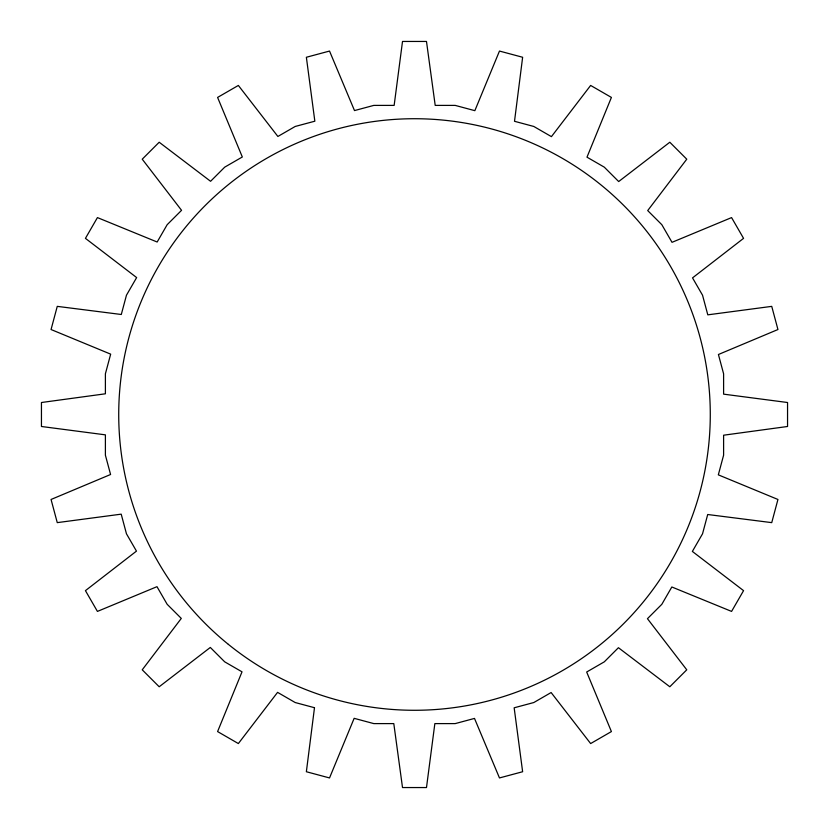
<?xml version="1.0" encoding="UTF-8"?>
<svg xmlns="http://www.w3.org/2000/svg" width="829" height="829" viewBox="0 0 829 829"><rect width="100%" height="100%" fill="white"/><g stroke="black" fill="none" stroke-linecap="round" stroke-linejoin="round"><path stroke-width="1.24" d="M314.492 707.707L306.367 771.737L329.527 777.944L354.149 718.328L373.806 723.603L393.796 723.603L402.511 787.55L426.489 787.55L434.852 723.603L455.194 723.603L474.499 718.422L499.472 777.944L522.633 771.737L514.156 707.8L533.803 702.536L551.119 692.536L590.642 743.561L611.408 731.572L586.673 672.018L604.289 661.843L618.424 647.708L669.811 686.764L686.764 669.811L647.449 618.683L661.843 604.289L671.832 586.984L731.572 611.408L743.561 590.642L692.36 551.43L702.536 533.803L707.707 514.508L771.737 522.633L777.944 499.472L718.328 474.851L723.603 455.194L723.603 435.204L787.55 426.489L787.55 402.511L723.603 394.148L723.603 373.806L718.422 354.501L777.944 329.527L771.737 306.367L707.8 314.844L702.536 295.197L692.536 277.881L743.561 238.358L731.572 217.592L672.018 242.327L661.843 224.711L647.708 210.576L686.764 159.189L669.811 142.236L618.683 181.551L604.289 167.157L586.984 157.168L611.408 97.428L590.642 85.439L551.43 136.64L533.803 126.464L514.508 121.293L522.633 57.263L499.472 51.056L474.851 110.671L455.194 105.397L435.204 105.397L426.489 41.45L402.511 41.45L394.148 105.397L373.806 105.397L354.501 110.578L329.527 51.056L306.367 57.263L314.844 121.2L295.197 126.464L277.881 136.464L238.358 85.439L217.592 97.428L242.327 156.982L224.711 167.157L210.576 181.292L159.189 142.236L142.236 159.189L181.551 210.317L167.157 224.711L157.168 242.016L97.428 217.592L85.439 238.358L136.64 277.57L126.464 295.197L121.293 314.492L57.263 306.367L51.056 329.527L110.671 354.149L105.397 373.806L105.397 393.796L41.45 402.511L41.45 426.489L105.397 434.852L105.397 455.194L110.578 474.499L51.056 499.472L57.263 522.633L121.2 514.156L126.464 533.803L136.464 551.119L85.439 590.642L97.428 611.408L156.982 586.673L167.157 604.289L181.292 618.424L142.236 669.811L159.189 686.764L210.317 647.449L224.711 661.843L242.016 671.832L217.592 731.572L238.358 743.561L277.57 692.36L295.197 702.536L314.492 707.707M228.358 644.361A295.777 295.777 0 0 0 706.64 460.769A295.777 295.777 0 0 0 308.502 138.37A295.777 295.777 0 0 0 228.358 644.361"/></g></svg>
